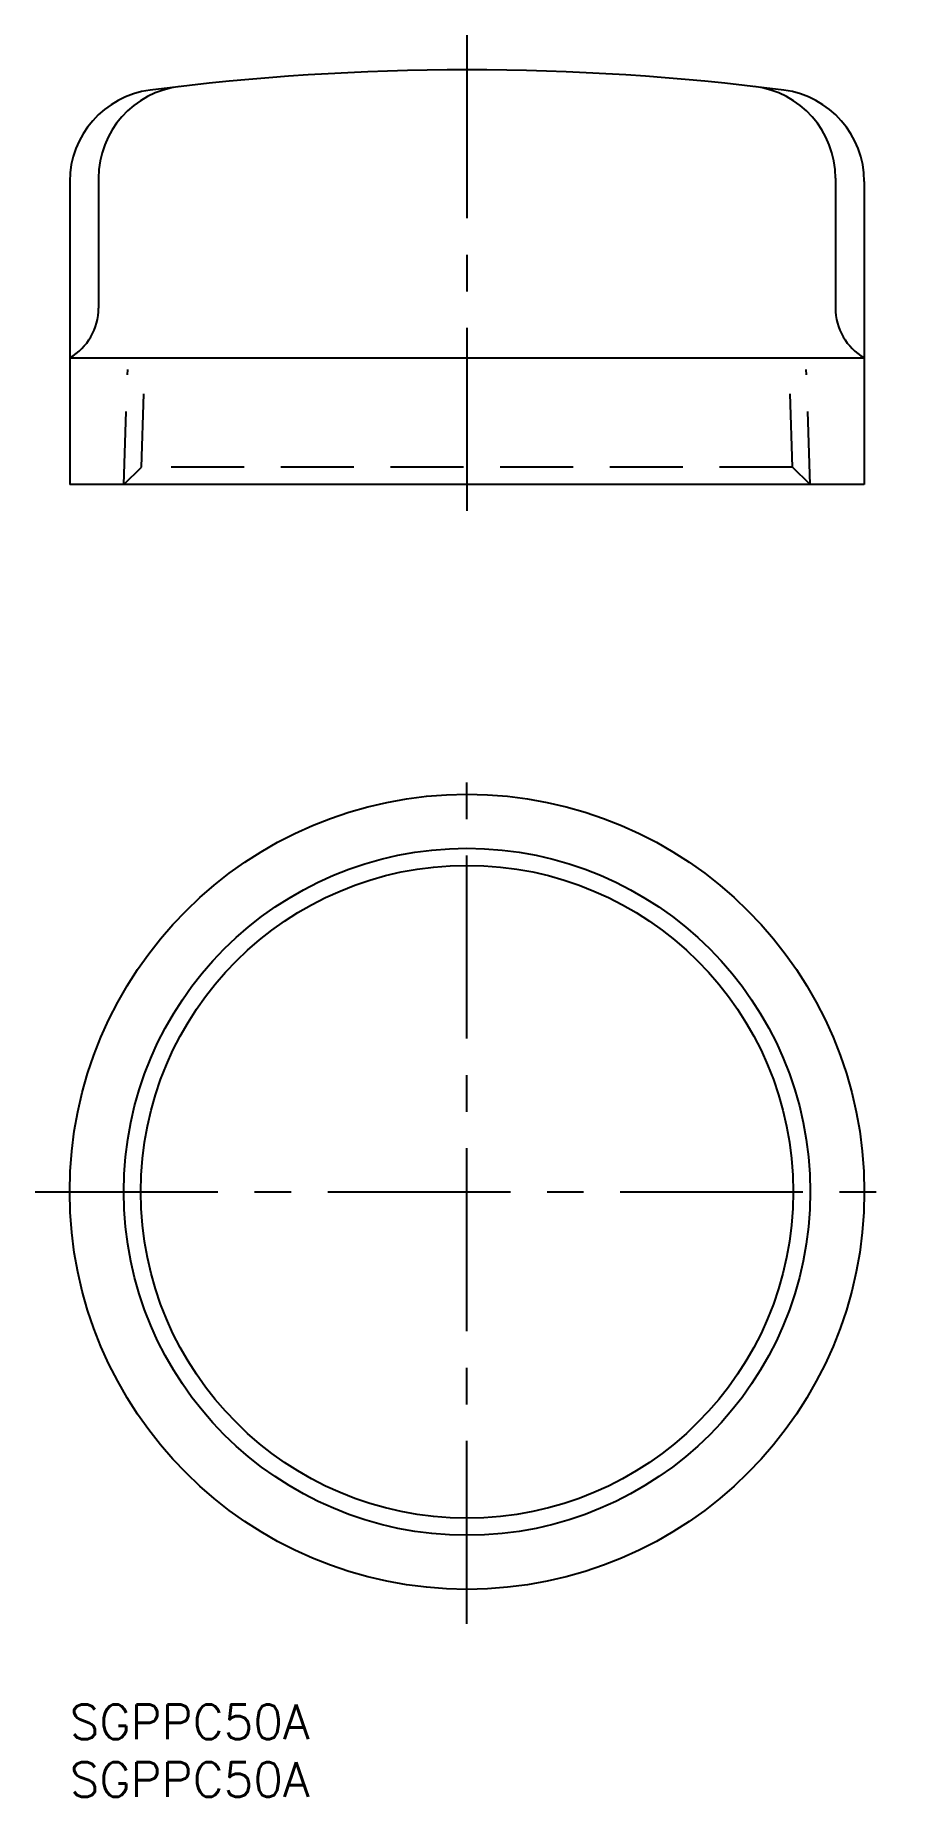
# Model space of a CAD drawing. Extents: x -3 to 72, y -8 to 145.
import ezdxf

# ---------------------------------------------------------------- set-up
doc = ezdxf.new("R2010")
doc.units = 0
doc.header["$LTSCALE"] = 0.5
doc.linetypes.add('CENTER', pattern=[50.8, 31.75, -6.35, 6.35, -6.35])
doc.linetypes.add('DASHED', pattern=[19.05, 12.7, -6.35])
for name, color, linetype in [('MSM_CENTER', 1, 'CENTER'), ('MSM_CONTINUOUS', 7, 'CONTINUOUS'), ('MSM_DASHED', 4, 'DASHED'), ('MSM_NARROW', 5, 'CONTINUOUS'), ('MSM_PART_NUMBER', 7, 'CONTINUOUS')]:
    doc.layers.add(name, color=color, linetype=linetype)
doc.styles.get("Standard").update_dxf_attribs({"font": 'txt.shx', "height": 3, "bigfont": 'bigfont.shx'})

# ---------------------------------------------------------------- blocks, each defined once
blk = doc.blocks.new('*U4')
at = {"layer": 'MSM_PART_NUMBER'}
blk.add_text('SGPPC50A', height=3, dxfattribs=at).set_placement((0, -3))
blk = doc.blocks.new('*U5')
at = {"layer": 'MSM_PART_NUMBER'}
blk.add_text('SGPPC50A', height=3, dxfattribs=at).set_placement((0, -8))

msp = doc.modelspace()

# ---------------------------------------------------------------- linework, layer by layer
at = {"layer": 'MSM_CENTER'}
for p, q in [((34.5, 144.87), (34.5, 102.87)), ((34.5, 7), (34.5, 82)), ((-3, 44.5), (72, 44.5))]:
    msp.add_line(p, q, dxfattribs=at)
at = {"layer": 'MSM_CONTINUOUS'}
for p, q in [((0, 132.17), (0, 105.87)), ((2.5, 132.48), (2.5, 121.2)), ((66.5, 132.48), (66.5, 121.2)), ((69, 132.17), (69, 105.87)), ((0, 116.87), (69, 116.87)), ((69, 105.87), (0, 105.87))]:
    msp.add_line(p, q, dxfattribs=at)
for radius in [34.5, 28.33]:
    msp.add_circle((34.5, 44.5), radius, dxfattribs=at)
for centre, radius, start, end in [((34.5, -73.13), 215, 82.6448, 97.3552), ((8, 132.17), 8, 97.3552, 180), ((10.5, 132.48), 8, 96.658, 180), ((58.5, 132.48), 8, 0, 83.342), ((61, 132.17), 8, 0, 82.6448), ((-2.5, 121.2), 5, 300.0001, 360), ((71.5, 121.2), 5, 180, 239.9999)]:
    msp.add_arc(centre, radius, start, end, dxfattribs=at)
at = {"layer": 'MSM_DASHED'}
for p, q in [((4.69, 105.87), (5.04, 115.87)), ((6.23, 107.4), (6.52, 115.87)), ((62.77, 107.4), (62.48, 115.87)), ((64.31, 105.87), (63.96, 115.87)), ((4.69, 105.87), (6.23, 107.4)), ((62.77, 107.4), (6.23, 107.4)), ((64.31, 105.87), (62.77, 107.4))]:
    msp.add_line(p, q, dxfattribs=at)
at = {"layer": 'MSM_NARROW'}
msp.add_circle((34.5, 44.5), 29.81, dxfattribs=at)

# ---------------------------------------------------------------- block references
at = {"layer": 'MSM_CONTINUOUS'}
for name in ['*U4', '*U5']:
    msp.add_blockref(name, (0, 0), dxfattribs=at)

doc.saveas('drawing.dxf')
